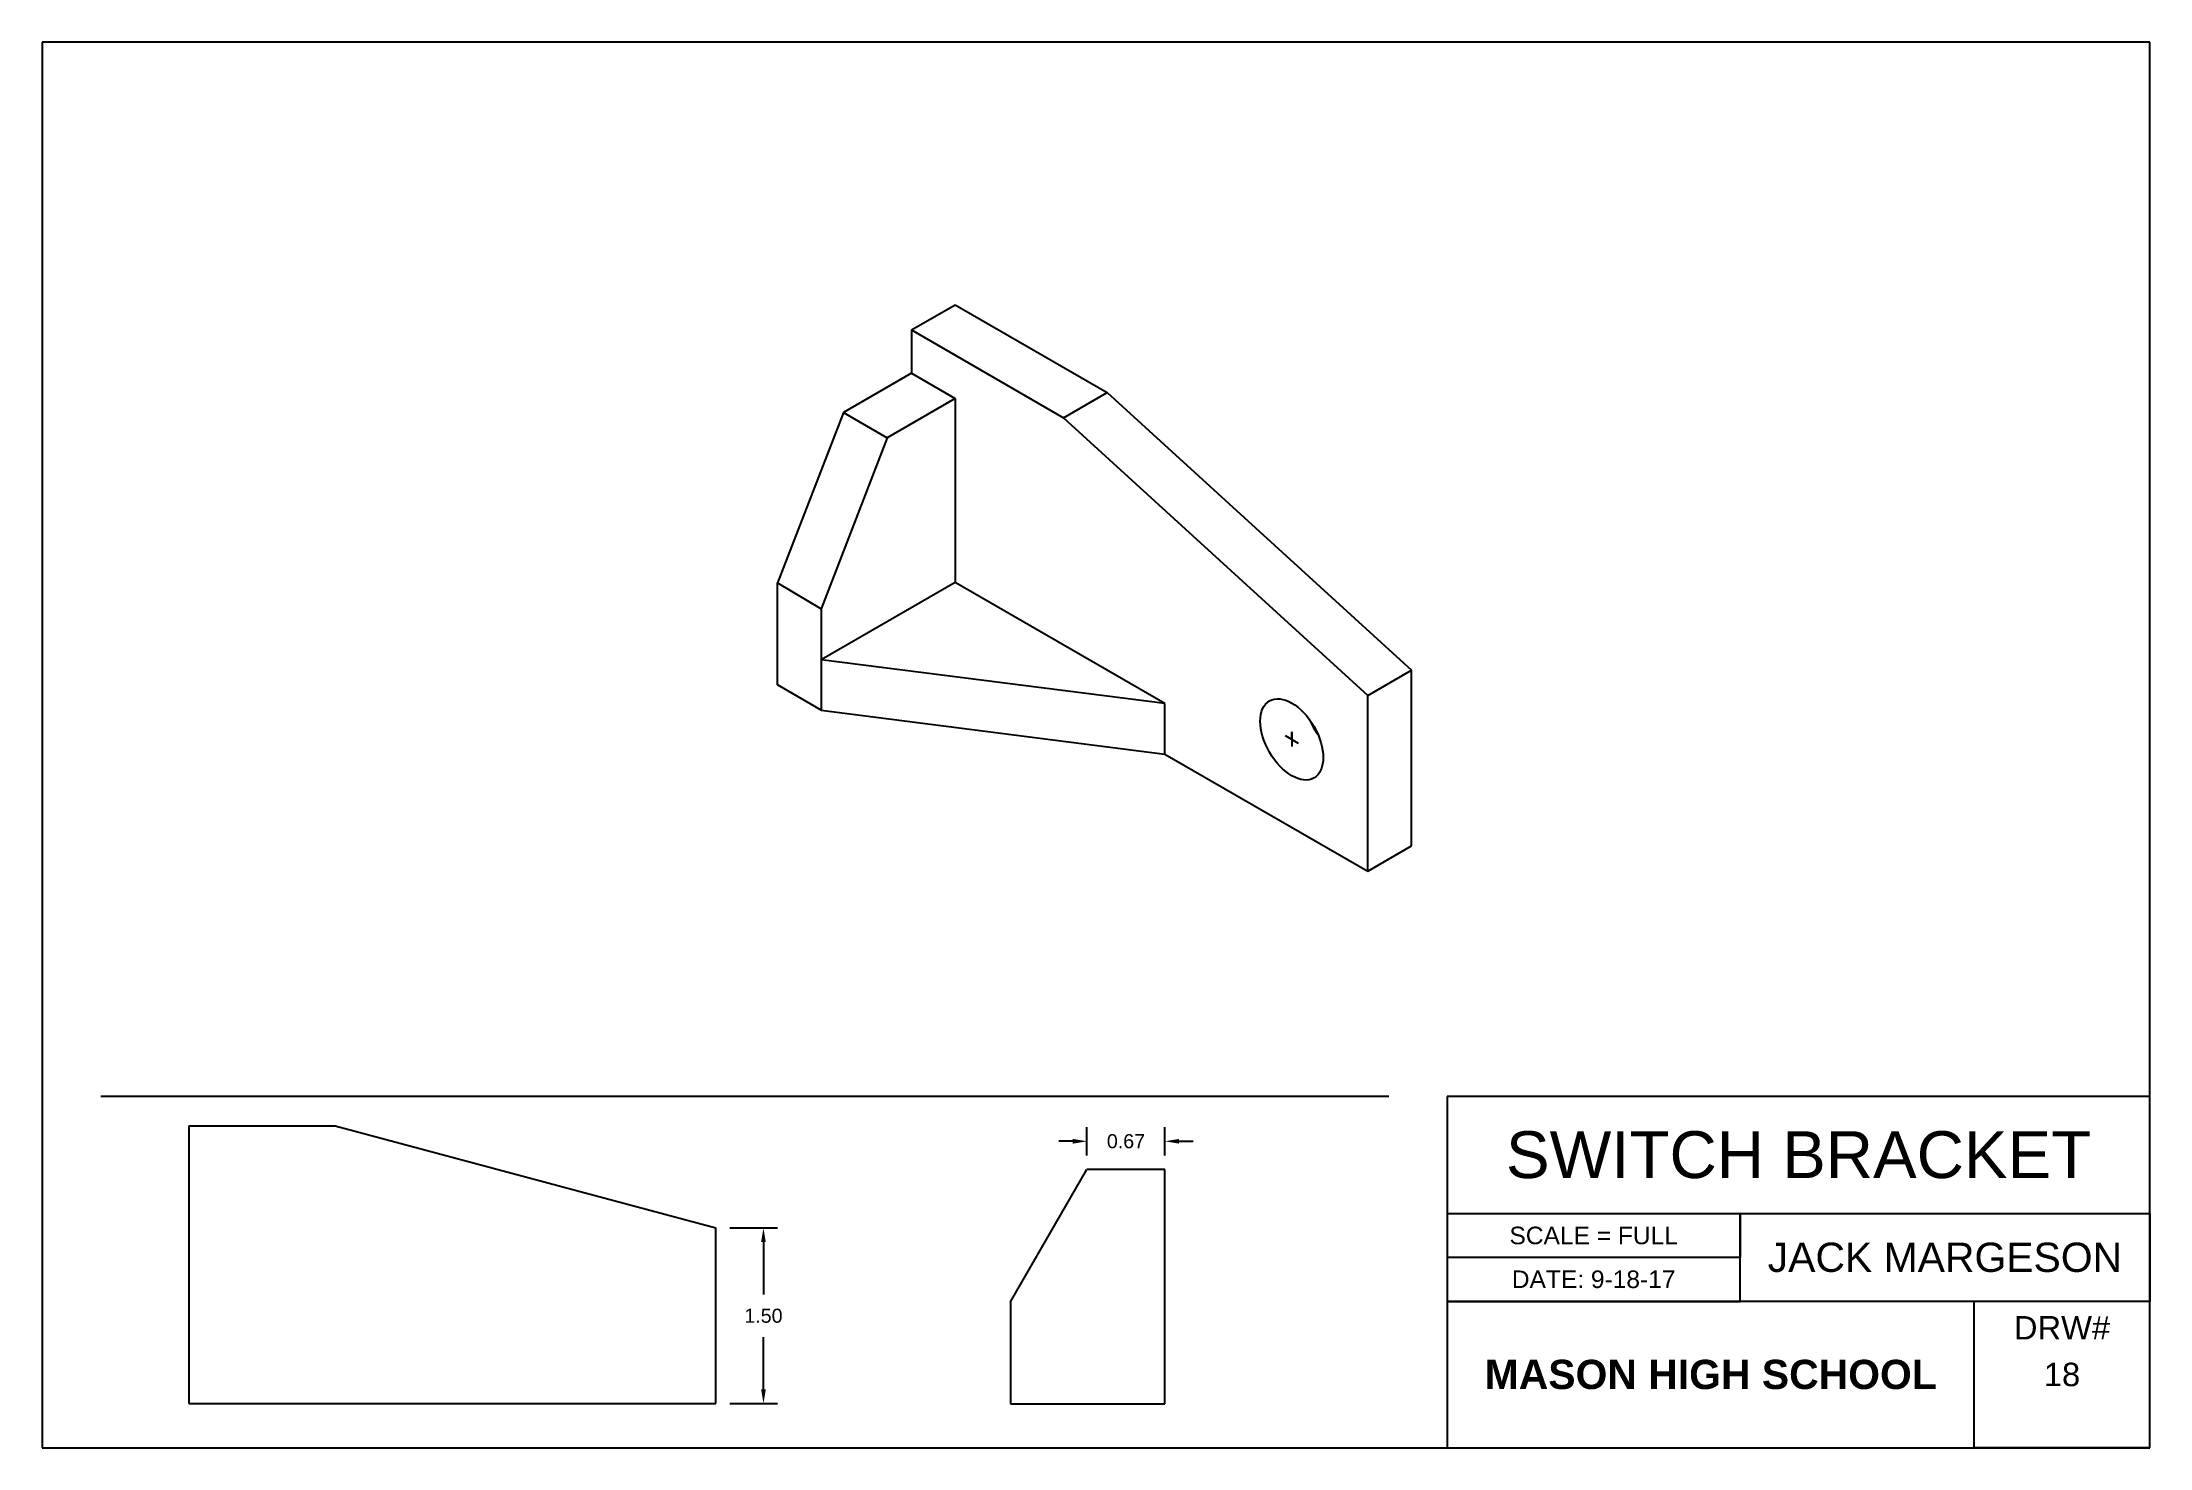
# Model space of a CAD drawing. Header units: inches. Extents: x 0 to 18, y 0 to 12.
import ezdxf

# ---------------------------------------------------------------- set-up
doc = ezdxf.new("R2010")
doc.units = ezdxf.units.IN
doc.header["$MEASUREMENT"] = 0
doc.layers.add('dims', color=3, linetype='Continuous')
doc.styles.get("Standard").update_dxf_attribs({"font": 'arial.ttf'})
doc.dimstyles.get("Standard").update_dxf_attribs({"dimtxt": 0.12, "dimasz": 0.12, "dimexe": 0.12, "dimexo": 0.12, "dimgap": 0.12, "dimtad": 0, "dimtih": 1, "dimtoh": 1, "dimrnd": 0.005, "dimzin": 0, "dimdsep": 46, "dimtxsty": 'Standard', "dimcen": 0.09, "dimadec": 0, "dimazin": 0, "dimtfac": 1, "dimtofl": 0, "dimtmove": 0, "dimatfit": 3, "dimfxl": 1, "dimtolj": 1, "dimtzin": 0, "dimarcsym": 0})

# ---------------------------------------------------------------- blocks, each defined once
blk = doc.blocks.new('*D2')
at = {"color": 0, "lineweight": -2, "transparency": 16777216}
for p, q in [((5.872, 1.877), (6.28, 1.877)), ((6.16, 1.757), (6.16, 1.309)), ((6.16, 0.498), (6.16, 0.946)), ((5.872, 0.378), (6.28, 0.378))]:
    blk.add_line(p, q, dxfattribs=at)
at = {"color": 0, "transparency": 16777216}
for points in [[(6.14, 1.757), (6.18, 1.757), (6.16, 1.877)], [(6.14, 0.498), (6.18, 0.498), (6.16, 0.378)]]:
    blk.add_solid(points, dxfattribs=at)
at = {"layer": 'Defpoints', "color": 0, "transparency": 16777216}
for p in [(5.752, 1.877), (5.752, 0.378), (6.16, 0.378)]:
    blk.add_point(p, dxfattribs=at)
at = {"color": 0, "transparency": 16777216, "insert": (6.16, 1.127), "char_height": 0.12, "attachment_point": 5}
blk.add_mtext('\\A1;1.50', dxfattribs=at)
blk = doc.blocks.new('*D3')
at = {"color": 0, "lineweight": -2, "transparency": 16777216}
for p, q in [((8.922, 2.497), (8.922, 2.737)), ((9.589, 2.497), (9.589, 2.737)), ((8.802, 2.617), (8.682, 2.617)), ((9.709, 2.617), (9.829, 2.617))]:
    blk.add_line(p, q, dxfattribs=at)
at = {"color": 0, "transparency": 16777216}
for points in [[(8.802, 2.637), (8.802, 2.597), (8.922, 2.617)], [(9.709, 2.637), (9.709, 2.597), (9.589, 2.617)]]:
    blk.add_solid(points, dxfattribs=at)
at = {"layer": 'Defpoints', "color": 0, "transparency": 16777216}
for p in [(9.589, 2.617), (8.922, 2.377), (9.589, 2.377)]:
    blk.add_point(p, dxfattribs=at)
at = {"color": 0, "transparency": 16777216, "insert": (9.256, 2.617), "char_height": 0.12, "attachment_point": 5}
blk.add_mtext('\\A1;0.67', dxfattribs=at)

msp = doc.modelspace()

# ---------------------------------------------------------------- linework, layer by layer
for p, q in [((18, 12), (0, 12)), ((0, 12), (0, 0)), ((18, 12), (0, 12)), ((0, 12), (0, 0)), ((18, 0), (18, 12)), ((18, 0), (18, 12)), ((7.424, 9.543), (7.797, 9.758)), ((7.797, 9.758), (9.096, 9.008)), ((7.424, 9.543), (8.723, 8.793)), ((7.424, 9.543), (7.424, 9.173)), ((7.424, 9.173), (6.844, 8.838)), ((7.424, 9.173), (7.797, 8.958)), ((8.723, 8.793), (9.096, 9.008)), ((9.096, 9.008), (11.694, 6.638)), ((6.844, 8.838), (6.281, 7.383)), ((6.844, 8.838), (7.216, 8.623)), ((7.797, 8.958), (7.216, 8.623)), ((7.797, 8.958), (7.797, 7.388)), ((8.723, 8.793), (11.321, 6.423)), ((7.216, 8.623), (6.653, 7.163)), ((6.281, 7.383), (6.653, 7.163)), ((6.281, 6.513), (6.281, 7.383)), ((7.797, 7.388), (6.653, 6.728)), ((9.589, 6.353), (7.797, 7.388)), ((6.653, 7.163), (6.653, 6.293)), ((6.653, 6.728), (6.653, 6.298)), ((9.589, 6.353), (6.653, 6.728)), ((6.653, 6.298), (6.281, 6.513)), ((11.321, 6.423), (11.694, 6.638)), ((11.694, 5.138), (11.694, 6.638)), ((9.589, 5.923), (9.589, 6.353)), ((9.589, 5.923), (9.589, 6.353)), ((11.321, 4.923), (11.321, 6.423)), ((6.653, 6.298), (9.589, 5.923)), ((9.589, 5.923), (11.321, 4.923)), ((11.321, 4.923), (11.694, 5.138)), ((11.5, 3), (0.5, 3)), ((18, 3), (12, 3)), ((12, 3), (12, 0)), ((12, 3), (12, 2)), ((18, 0), (18, 3)), ((12, 2), (18, 2)), ((14.5, 1.25), (14.5, 2)), ((14.5, 2), (14.5, 1.625)), ((18, 2), (18, 1.25)), ((14.5, 1.625), (12, 1.625)), ((18, 1.25), (12, 1.25)), ((12, 1.25), (14.5, 1.25)), ((16.5, 0), (16.5, 1.25)), ((0, 0), (18, 0)), ((0, 0), (18, 0)), ((18, 0), (16.5, 0)), ((18, 0), (16.5, 0))]:
    msp.add_line(p, q)
at = {"color": 3}
for p, q in [((10.672, 6.048), (10.618, 6.079)), ((10.672, 6.048), (10.672, 6.111)), ((10.672, 6.111), (10.672, 5.986)), ((10.672, 6.048), (10.726, 6.017)), ((1.252, 2.748), (1.252, 0.378)), ((1.252, 2.748), (2.502, 2.748)), ((2.502, 2.748), (5.752, 1.877)), ((8.269, 1.247), (8.922, 2.377)), ((9.589, 2.377), (8.922, 2.377)), ((9.589, 0.377), (9.589, 2.377)), ((5.752, 0.378), (5.752, 1.877)), ((8.269, 1.247), (8.269, 0.377)), ((1.252, 0.378), (5.752, 0.378)), ((8.269, 0.377), (9.589, 0.377))]:
    msp.add_line(p, q, dxfattribs=at)
msp.add_ellipse((10.672, 6.048), major_axis=(0.19, -0.329), ratio=0.57735)
msp.add_ellipse((11.044, 6.263), major_axis=(0.19, -0.329), ratio=0.57735, start_param=4.516246, end_param=4.908532)

# ---------------------------------------------------------------- texts
for s, width, insert, char_height, attachment_point in [('SWITCH BRACKET', 6, (15, 2.5), 0.4, 5), ('SCALE = FULL', 2.5, (13.25, 1.812), 0.15, 5), ('DATE: 9-18-17', 2.5, (13.25, 1.438), 0.15, 5), ('DRW#', 1.5, (17.25, 1.125), 0.2, 2), ('{\\fArial|b1|i0|c0|p34;MASON HIGH SCHOOL}', 4.5, (14.25, 0.625), 0.25, 5), ('18', 1.5, (17.25, 0.625), 0.2, 5)]:
    msp.add_mtext_dynamic_manual_height_columns(s, width=width, gutter_width=1, heights=[0], dxfattribs=dict(insert=insert, char_height=char_height, attachment_point=attachment_point))
at = {"layer": 'dims', "color": 3, "insert": (16.25, 1.625), "char_height": 0.25, "attachment_point": 5}
msp.add_mtext_dynamic_manual_height_columns('{\\C0;JACK MARGESON}', width=3.5, gutter_width=1, heights=[0], dxfattribs=at)

# ---------------------------------------------------------------- dimensions: what is measured, and where the dimension line sits
at = {"color": 3}
dim = msp.add_linear_dim(base=(9.589, 2.617), p1=(8.922, 2.377), p2=(9.589, 2.377), dimstyle='Standard', dxfattribs=at)
dim.commit()
dim.dimension.update_dxf_attribs({"geometry": '*D3', "text_midpoint": (9.256, 2.617)})
dim = msp.add_aligned_dim(p1=(5.752, 1.877), p2=(5.752, 0.378), distance=0.408, dimstyle='Standard', dxfattribs=at)
dim.commit()
dim.dimension.update_dxf_attribs({"geometry": '*D2', "text_midpoint": (6.16, 1.127)})

doc.saveas('drawing.dxf')
